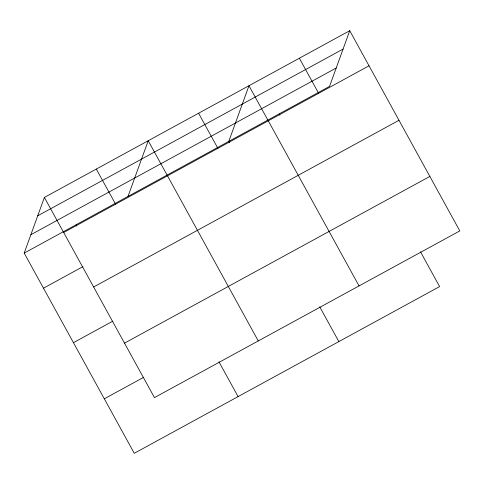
<?xml version="1.0" encoding="UTF-8"?>
<svg xmlns="http://www.w3.org/2000/svg" width="484" height="484" viewBox="0 0 484 484"><rect width="100%" height="100%" fill="white"/><g stroke="black" fill="none" stroke-linecap="round" stroke-linejoin="round"><path stroke-width="0.73" d="M420.481 251.789L439.611 286.582L134.262 453.29L24.2 253.09L44.389 197.418L349.738 30.71L459.8 230.91L154.45 397.618L44.389 197.418M128.018 196.407L148.207 140.735L258.268 340.942M349.738 30.71L329.55 86.382L24.2 253.09M37.728 215.791L343.077 49.084M30.861 234.716L336.211 68.008M63.682 232.514L369.032 65.806M43.493 288.18L82.915 266.654M93.636 287L398.985 120.292M73.447 342.666L112.869 321.14M124.497 343.138L429.846 176.424M104.308 398.804L143.736 377.278M299.354 58.219L318.647 93.309M279.165 113.885L279.891 115.21M359.037 285.929L248.976 85.722L228.781 141.395L229.513 142.72M319.718 306.802L338.842 341.595M198.591 113.232L217.885 148.322M218.956 361.814L238.08 396.608M96.298 169.079L115.591 204.169M76.109 224.745L76.835 226.07"/></g></svg>
